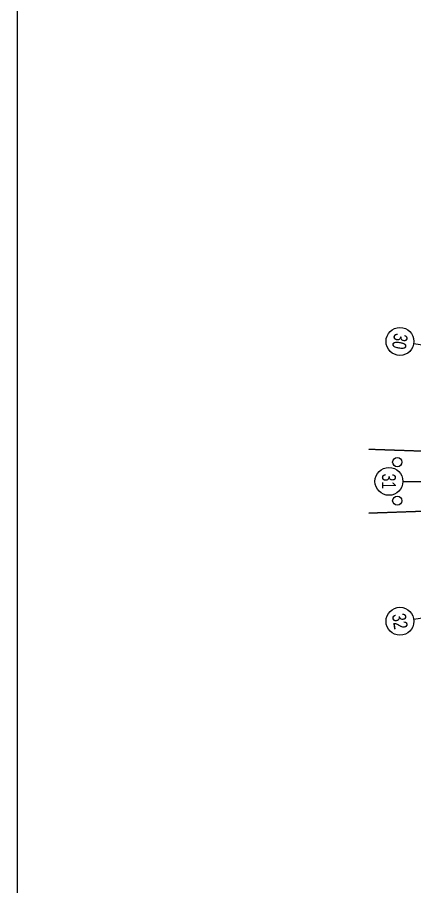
# Model space of a CAD drawing. Extents: x 104132 to 3338343, y -1228862 to 1409848.
# Drawn here: x 104132 to 138295, y 61883 to 136623 of the extents above; entities that cross this region are included whole.
import ezdxf
from ezdxf.enums import TextEntityAlignment as Align

# ---------------------------------------------------------------- set-up
doc = ezdxf.new("R2010")
doc.units = 0
doc.linetypes.add('CENTER', pattern=[50.8, 31.75, -6.35, 6.35, -6.35])
doc.linetypes.add('DASH', pattern=[0.35, 0.25, -0.1])
doc.layers.get('0').update_dxf_attribs({"color": 8})
doc.layers.get('Defpoints').update_dxf_attribs({"color": 8})
for name, color, linetype in [('#标注', 8, 'Continuous'), ('A-FLOR-OVHD', 8, 'DASH'), ('Bridge-A', 8, 'Continuous'), ('C-SHET-SHBD', 8, 'Continuous'), ('Column-Bridge', 8, 'Continuous'), ('dim', 8, 'Continuous'), ('DOTE', 8, 'CENTER')]:
    doc.layers.add(name, color=color, linetype=linetype)
doc.styles.add('JHZX', font='jrs.shx', dxfattribs={"width": 0.6, "bigfont": 'jhz.shx'})
doc.styles.add('XD2008', font='xd-hzs.shx', dxfattribs={"width": 0.7, "bigfont": 'xd-hztxt.shx'})

# ---------------------------------------------------------------- blocks, each defined once
blk = doc.blocks.new('*U1046')
blk.add_line((0, -20), (0, 0))
blk.add_circle((0, -24), 4)
at = {"style": 'JHZX', "width": 0.75}
blk.add_attdef('AXES', text='', height=4, dxfattribs=at).set_placement((0, -24), align=Align.MIDDLE_CENTER)
blk = doc.blocks.new('轴网20240313')
at = {"layer": '#标注', "xscale": 300, "yscale": 300, "zscale": 300}
for p, rotation, values in [((502626, -136442.4), 260.9999999999865, {'AXES': '30'}), ((501767.9, -147345.9), 270, {'AXES': '31'}), ((502626, -158249.4), 278.9999999999865, {'AXES': '32'})]:
    blk.add_blockref('*U1046', p, dxfattribs=dict(at, rotation=rotation)).add_auto_attribs(values)
blk = doc.blocks.new('A3文本框')
at = {"layer": 'Defpoints', "ltscale": 500}
blk.add_lwpolyline([(10, -10), (-420, -10), (-420, 297), (10, 297)], close=True, dxfattribs=at)
at = {"layer": 'C-SHET-SHBD', "style": 'XD2008', "width": 0.7}
for tag, height, p in [('子项名称', 4.5, (-37.49, 35.41)), ('图名', 4.5, (-37.49, 24.27)), ('比例', 3, (-56.3, 8.25)), ('MQJD-01', 3, (-13.24, 2.27))]:
    blk.add_attdef(tag, text='', height=height, dxfattribs=at).set_placement(p, align=Align.CENTER)
blk = doc.blocks.new('llyc')
at = {"layer": 'A-FLOR-OVHD', "ltscale": 5}
for points in [[(116597, 191247), (103055, 191720)], [(116597, 186700), (103054, 186227)]]:
    blk.add_lwpolyline(points, dxfattribs=at)
at = {"layer": 'Column-Bridge'}
for centre in [(105525, 190633), (105525, 187314)]:
    blk.add_circle(centre, 400, dxfattribs=at)
blk = doc.blocks.new('A$Cd9e584bd')
at = {"layer": 'Bridge-A'}
blk.add_blockref('llyc', (-181707, -188973), dxfattribs=at)

msp = doc.modelspace()

# ---------------------------------------------------------------- block references
at = {"layer": 'dim', "xscale": 600, "yscale": 600, "zscale": 600}
msp.add_blockref('A3文本框', (356132, 6138), dxfattribs=at)
at = {"layer": 'dim', "ltscale": 300}
msp.add_blockref('A$Cd9e584bd', (212988, 96727), dxfattribs=at)
at = {"layer": 'DOTE'}
msp.add_blockref('轴网20240313', (-358480, 244073), dxfattribs=at)

doc.saveas('drawing.dxf')
